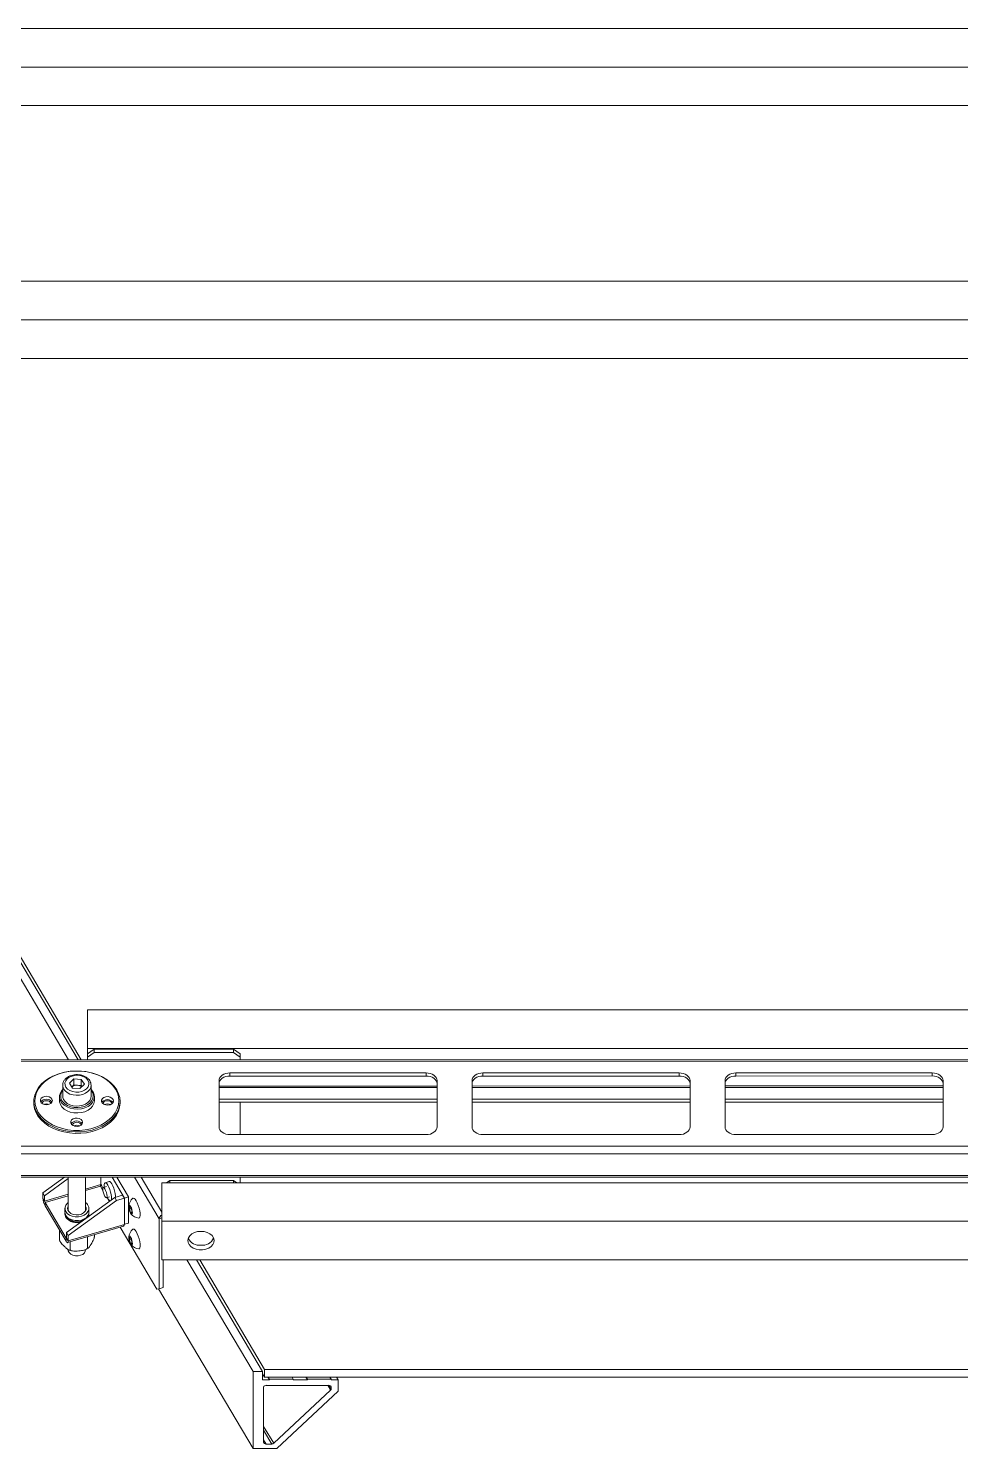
# Model space of a CAD drawing. Header units: millimetres. Extents: x 0 to 841, y 0 to 594.
# Drawn here: x 204.3 to 289.8, y 274.5 to 404.7 of the extents above; entities that cross this region are included whole.
import ezdxf

# ---------------------------------------------------------------- set-up
doc = ezdxf.new("R2010")
doc.units = ezdxf.units.MM
doc.linetypes.add('SLD-实线', pattern=[0])

msp = doc.modelspace()

# ---------------------------------------------------------------- linework, layer by layer
at = {"color": 7, "linetype": 'SLD-实线', "lineweight": 15}
for p, q in [((398.88, 404.68), (157.42, 404.68)), ((398.88, 401.14), (157.42, 401.14)), ((379.71, 397.61), (176.57, 397.61)), ((167.87, 381.49), (388.42, 381.5)), ((167.87, 377.95), (388.42, 377.96)), ((167.87, 374.42), (388.42, 374.43)), ((207.98, 310.12), (169.93, 374.42)), ((208.84, 310.12), (170.8, 374.42)), ((171.1, 374.42), (209.14, 310.12)), ((209.71, 311.15), (209.71, 314.69)), ((209.71, 314.69), (209.71, 311.15)), ((209.71, 314.69), (346.61, 314.69)), ((209.71, 311.15), (209.71, 313.84)), ((209.71, 313.84), (209.71, 311.15)), ((398.87, 310.13), (157.47, 310.12)), ((209.71, 311.15), (346.61, 311.16)), ((209.71, 310.12), (209.71, 311.15)), ((209.71, 311.15), (209.71, 310.12)), ((209.71, 310.12), (209.71, 311.15)), ((209.71, 311.15), (209.71, 310.12)), ((209.71, 311.15), (209.71, 311.15)), ((209.71, 310.66), (210.31, 311.08)), ((210.31, 310.8), (209.71, 310.37)), ((209.71, 310.37), (209.71, 310.66)), ((209.71, 310.12), (209.71, 310.66)), ((209.71, 310.12), (209.71, 310.37)), ((210.31, 311.08), (210.31, 310.8)), ((210.31, 311.08), (223.11, 311.08)), ((210.31, 310.8), (223.11, 310.8)), ((223.11, 310.8), (223.11, 311.08)), ((223.11, 311.08), (223.71, 310.66)), ((223.71, 310.37), (223.11, 310.8)), ((223.71, 310.66), (223.71, 310.37)), ((223.71, 310.37), (223.71, 310.12)), ((240.77, 308.92), (222.77, 308.91)), ((222.77, 308.63), (222.77, 308.91)), ((240.77, 308.63), (222.77, 308.63)), ((240.77, 308.63), (240.77, 308.92)), ((263.97, 308.92), (245.97, 308.92)), ((245.97, 308.63), (245.97, 308.92)), ((263.97, 308.63), (245.97, 308.63)), ((263.97, 308.63), (263.97, 308.92)), ((287.17, 308.92), (269.17, 308.92)), ((269.17, 308.63), (269.17, 308.92)), ((287.17, 308.64), (269.17, 308.63)), ((287.17, 308.64), (287.17, 308.92)), ((207.44, 307.75), (207.44, 307.88)), ((207.44, 307.78), (207.44, 306.79)), ((208.05, 307.97), (208.45, 308.37)), ((208.33, 307.53), (208.05, 307.97)), ((208.27, 307.62), (208.45, 307.81)), ((209.02, 307.48), (208.33, 307.53)), ((208.45, 308.37), (209.14, 308.32)), ((208.45, 307.81), (208.45, 308.37)), ((208.45, 307.81), (208.8, 307.78)), ((208.8, 307.78), (209.14, 307.76)), ((209.43, 307.87), (209.02, 307.48)), ((209.14, 308.32), (209.43, 307.87)), ((209.14, 307.76), (209.14, 308.32)), ((209.14, 307.76), (209.21, 307.66)), ((210.04, 306.79), (210.04, 307.78)), ((221.77, 308.21), (221.77, 303.97)), ((241.77, 303.97), (241.77, 308.21)), ((241.77, 307.93), (241.77, 308.21)), ((241.77, 303.96), (241.77, 307.93)), ((244.97, 308.21), (244.97, 303.97)), ((264.97, 303.97), (264.97, 308.21)), ((264.97, 307.93), (264.97, 308.21)), ((264.97, 303.96), (264.97, 307.93)), ((268.17, 308.21), (268.17, 303.97)), ((288.17, 303.97), (288.17, 308.21)), ((288.17, 307.93), (288.17, 308.21)), ((288.17, 303.96), (288.17, 307.93)), ((204.79, 306.3), (204.79, 306.16)), ((207.14, 306.72), (207.14, 306.37)), ((210.34, 306.37), (210.34, 306.72)), ((212.69, 306.16), (212.69, 306.3)), ((241.77, 306.51), (221.77, 306.51)), ((241.77, 306.23), (221.77, 306.23)), ((223.71, 303.26), (223.71, 306.23)), ((264.97, 306.51), (244.97, 306.51)), ((264.97, 306.23), (244.97, 306.23)), ((288.17, 306.51), (268.17, 306.51)), ((288.17, 306.23), (268.17, 306.23)), ((222.77, 303.26), (240.77, 303.26)), ((245.97, 303.26), (263.97, 303.26)), ((269.17, 303.26), (287.17, 303.26)), ((149.47, 299.36), (406.87, 299.37)), ((205.62, 297.92), (207.61, 299.36)), ((205.78, 297.66), (207.94, 299.23)), ((207.94, 299.36), (207.94, 296.29)), ((209.54, 296.29), (209.54, 299.36)), ((210.93, 298.69), (210.93, 299.36)), ((210.98, 298.63), (210.93, 298.72)), ((211.44, 298.5), (211.16, 298.41)), ((211.7, 298.96), (211.33, 298.85)), ((211.97, 299.36), (213.11, 297.44)), ((212.4, 299.36), (213.47, 297.55)), ((216.54, 298.84), (339.74, 298.85)), ((216.54, 295.31), (216.54, 298.84)), ((216.54, 298.84), (216.54, 295.31)), ((216.96, 298.84), (217.26, 299.06)), ((217.26, 299.06), (217.26, 298.84)), ((223.11, 299.06), (217.26, 299.06)), ((223.11, 298.84), (223.11, 299.06)), ((223.11, 299.06), (223.41, 298.84)), ((223.71, 298.84), (223.71, 299.36)), ((205.78, 297.66), (205.62, 297.92)), ((205.62, 297.42), (205.62, 297.92)), ((205.78, 297.16), (205.62, 297.42)), ((205.78, 297.16), (205.78, 297.66)), ((205.82, 297.03), (207.75, 293.76)), ((205.82, 297.03), (205.82, 296.74)), ((212.21, 297.48), (207.79, 294.27)), ((212.37, 297.22), (207.94, 294)), ((211.44, 297.46), (211.72, 297.54)), ((211.53, 297.48), (211.58, 297.4)), ((212.93, 297.7), (212.21, 297.48)), ((212.21, 297.48), (212.37, 297.22)), ((213.09, 297.44), (212.37, 297.22)), ((213.09, 297.44), (212.93, 297.7)), ((213.09, 297.44), (213.09, 295.03)), ((213.47, 297.55), (213.11, 297.44)), ((213.11, 295.04), (213.11, 297.44)), ((213.47, 295.15), (213.47, 297.55)), ((216.54, 297.99), (216.54, 295.31)), ((216.54, 295.31), (216.54, 297.99)), ((205.82, 296.74), (207.75, 293.48)), ((207.64, 296.5), (207.64, 296.14)), ((207.64, 296), (207.64, 295.97)), ((209.58, 296.57), (209.54, 296.7)), ((209.84, 296.14), (209.84, 296.5)), ((209.84, 295.97), (209.84, 296)), ((213.55, 296.69), (213.66, 296.61)), ((213.55, 296.44), (213.55, 296.69)), ((213.71, 296.49), (213.55, 296.44)), ((213.66, 296.12), (213.55, 296.44)), ((213.66, 296.61), (213.78, 296.29)), ((213.78, 296.16), (213.66, 296.12)), ((213.78, 296.05), (213.66, 296.12)), ((213.78, 296.29), (213.78, 296.05)), ((207.13, 294.52), (207.13, 293.64)), ((207.89, 293.36), (213, 294.87)), ((213.09, 295.03), (207.94, 293.51)), ((212.69, 294.78), (216.06, 289.08)), ((213.09, 295.07), (213.11, 295.04)), ((213.47, 295.15), (213.11, 295.04)), ((216.29, 289.12), (216.29, 295.55)), ((216.54, 295.31), (339.74, 295.31)), ((216.54, 295.31), (216.54, 292.62)), ((216.54, 292.62), (216.54, 295.31)), ((216.54, 295.31), (216.54, 291.77)), ((216.54, 291.77), (216.54, 295.31)), ((216.54, 295.31), (216.54, 295.31)), ((207.75, 293.76), (207.75, 293.48)), ((207.79, 294.27), (207.94, 294)), ((207.79, 294.27), (207.79, 293.77)), ((207.79, 293.77), (207.94, 293.51)), ((207.94, 294), (207.94, 293.51)), ((208.12, 293.42), (208.12, 292.73)), ((209.72, 293.9), (209.72, 292.87)), ((210.34, 294.08), (210.34, 293.93)), ((213.55, 293.86), (213.66, 293.78)), ((213.55, 293.61), (213.55, 293.86)), ((213.71, 293.66), (213.55, 293.61)), ((213.66, 293.29), (213.55, 293.61)), ((213.66, 293.78), (213.78, 293.47)), ((213.78, 293.33), (213.66, 293.29)), ((213.78, 293.22), (213.66, 293.29)), ((213.78, 293.47), (213.78, 293.22)), ((208.01, 292.68), (208.3, 292.6)), ((209.56, 292.72), (209.77, 292.84)), ((216.54, 291.77), (339.74, 291.78)), ((216.66, 289.23), (216.66, 291.77)), ((224.89, 281.54), (218.83, 291.77)), ((225.75, 281.54), (219.7, 291.77)), ((220, 291.77), (225.95, 281.71)), ((216.06, 289.08), (216.29, 289.12)), ((224.89, 274.47), (216.23, 289.11)), ((216.29, 289.12), (216.66, 289.23)), ((224.89, 274.47), (224.89, 281.54)), ((225.75, 281.54), (224.89, 281.54)), ((225.75, 281.54), (225.75, 280.76)), ((225.75, 281.34), (225.95, 281.01)), ((225.95, 281.71), (330.33, 281.71)), ((225.95, 281.71), (225.95, 281.01)), ((225.75, 280.76), (226.41, 280.76)), ((225.86, 275.04), (225.86, 280.13)), ((225.95, 281.01), (330.33, 281.01)), ((226.08, 280.27), (231.82, 280.27)), ((226.41, 280.76), (226.26, 281.01)), ((226.41, 280.83), (226.3, 281.01)), ((226.41, 280.76), (226.41, 280.83)), ((226.41, 280.83), (228.57, 280.83)), ((228.57, 280.83), (228.47, 281.01)), ((228.57, 280.83), (228.57, 280.76)), ((228.57, 280.76), (229.87, 280.76)), ((229.87, 280.76), (229.73, 281.01)), ((229.87, 280.83), (229.77, 281.01)), ((229.87, 280.76), (229.87, 280.83)), ((229.87, 280.83), (232.04, 280.83)), ((232.04, 280.83), (231.94, 281.01)), ((232.04, 280.83), (232.04, 280.76)), ((232.04, 280.76), (232.69, 280.76)), ((232.04, 280.13), (232.04, 279.9)), ((232.69, 280.76), (232.55, 281.01)), ((232.69, 279.73), (232.69, 280.76)), ((232, 279.82), (226.78, 274.96)), ((232.69, 279.73), (227.06, 274.47)), ((226.6, 274.89), (226.08, 274.89)), ((227.06, 274.47), (224.89, 274.47))]:
    msp.add_line(p, q, dxfattribs=at)
at = {"color": 8, "linetype": 'SLD-实线', "lineweight": 15}
for p, q in [((398.87, 309.99), (157.47, 309.97)), ((241.77, 307.71), (221.77, 307.71)), ((221.77, 307.57), (241.77, 307.57)), ((264.97, 307.72), (244.97, 307.71)), ((244.97, 307.57), (264.97, 307.57)), ((288.17, 307.72), (268.17, 307.72)), ((268.17, 307.57), (288.17, 307.57)), ((157.47, 302.19), (398.87, 302.21)), ((157.47, 301.49), (398.87, 301.5)), ((149.47, 299.51), (406.87, 299.52)), ((210.93, 298.69), (209.54, 298.27)), ((209.54, 298.13), (210.89, 298.53)), ((210.89, 298.53), (211.12, 298.14)), ((211.13, 298.38), (210.98, 298.63)), ((216.29, 295.55), (214.03, 299.36)), ((214.64, 299.36), (216.54, 296.14)), ((207.94, 297.8), (205.78, 297.16)), ((205.82, 297.03), (207.94, 297.65)), ((211.51, 297.48), (211.72, 297.13)), ((216.29, 295.55), (216.54, 295.63)), ((207.79, 293.78), (207.75, 293.76)), ((232, 279.82), (231.74, 280.27)), ((232.04, 279.9), (231.83, 280.27)), ((232.04, 280.13), (231.99, 280.22)), ((226.78, 274.96), (225.86, 276.51)), ((226.6, 274.89), (225.86, 276.15)), ((226.08, 274.89), (225.86, 275.26))]:
    msp.add_line(p, q, dxfattribs=at)
at = {"color": 7, "linetype": 'SLD-实线', "lineweight": 15, "flags": 128}
for points in [[(212.69, 306.27), (212.65, 305.9), (212.54, 305.54), (212.36, 305.19), (212.12, 304.85), (211.82, 304.55), (211.46, 304.27), (211.05, 304.04), (210.61, 303.84), (210.13, 303.68), (209.62, 303.58), (209.1, 303.52), (208.57, 303.51), (208.05, 303.55), (207.54, 303.64), (207.04, 303.77), (206.58, 303.96), (206.16, 304.18), (205.79, 304.44), (205.46, 304.74), (205.2, 305.06), (205, 305.4), (204.86, 305.76), (204.79, 306.13), (204.8, 306.51), (204.87, 306.88), (205.02, 307.24), (205.23, 307.58), (205.5, 307.9), (205.83, 308.19), (206.21, 308.45), (206.64, 308.66), (207.11, 308.84), (207.6, 308.97), (208.11, 309.06), (208.64, 309.09), (209.17, 309.07), (209.69, 309.01), (210.19, 308.9), (210.66, 308.74), (211.11, 308.53), (211.51, 308.29), (211.86, 308.01), (212.15, 307.7), (212.39, 307.37), (212.56, 307.01), (212.66, 306.65), (212.69, 306.27)], [(212.59, 306.35), (212.56, 306.72), (212.45, 307.08), (212.28, 307.43), (212.04, 307.76), (211.74, 308.07), (211.39, 308.34), (210.98, 308.58), (210.54, 308.78), (210.06, 308.93), (209.55, 309.03), (209.03, 309.08), (208.51, 309.09), (207.99, 309.04), (207.48, 308.94), (207, 308.8), (206.54, 308.61), (206.13, 308.37), (205.77, 308.1), (205.47, 307.8), (205.22, 307.47), (205.04, 307.12), (204.93, 306.76), (204.89, 306.39), (204.92, 306.02), (205.02, 305.66), (205.19, 305.3), (205.43, 304.97), (205.73, 304.67), (206.09, 304.39), (206.49, 304.16), (206.94, 303.96), (207.42, 303.81), (207.92, 303.71), (208.44, 303.65), (208.97, 303.65), (209.49, 303.7), (210, 303.8), (210.48, 303.94), (210.93, 304.13), (211.34, 304.36), (211.7, 304.63), (212.01, 304.93), (212.26, 305.26), (212.44, 305.61), (212.55, 305.98), (212.59, 306.35)], [(207.64, 308), (207.65, 307.8), (207.73, 307.61), (207.88, 307.43), (208.09, 307.29), (208.35, 307.2), (208.63, 307.15), (208.91, 307.16), (209.19, 307.21), (209.43, 307.32), (209.63, 307.47), (209.77, 307.65), (209.83, 307.84), (209.82, 308.05), (209.74, 308.24), (209.59, 308.42), (209.38, 308.55), (209.13, 308.65), (208.85, 308.7), (208.56, 308.69), (208.29, 308.63), (208.04, 308.53), (207.85, 308.38), (207.71, 308.2), (207.64, 308)], [(222.77, 308.91), (222.57, 308.9), (222.38, 308.86), (222.21, 308.8), (222.06, 308.71), (221.94, 308.6), (221.84, 308.48), (221.79, 308.35), (221.77, 308.21)], [(222.77, 308.63), (222.57, 308.62), (222.38, 308.58), (222.21, 308.51), (222.06, 308.42), (221.94, 308.32), (221.84, 308.2), (221.79, 308.06), (221.77, 307.92)], [(241.77, 308.21), (241.75, 308.35), (241.69, 308.48), (241.6, 308.6), (241.47, 308.71), (241.32, 308.8), (241.15, 308.86), (240.96, 308.9), (240.77, 308.92)], [(241.77, 307.93), (241.75, 308.06), (241.69, 308.2), (241.6, 308.32), (241.47, 308.43), (241.32, 308.51), (241.15, 308.58), (240.96, 308.62), (240.77, 308.63)], [(245.97, 308.92), (245.77, 308.9), (245.58, 308.86), (245.41, 308.8), (245.26, 308.71), (245.14, 308.6), (245.04, 308.48), (244.99, 308.35), (244.97, 308.21)], [(245.97, 308.63), (245.77, 308.62), (245.58, 308.58), (245.41, 308.51), (245.26, 308.43), (245.14, 308.32), (245.04, 308.2), (244.99, 308.06), (244.97, 307.93)], [(264.97, 308.21), (264.95, 308.35), (264.89, 308.48), (264.8, 308.6), (264.67, 308.71), (264.52, 308.8), (264.35, 308.86), (264.16, 308.9), (263.97, 308.92)], [(264.97, 307.93), (264.95, 308.07), (264.89, 308.2), (264.8, 308.32), (264.67, 308.43), (264.52, 308.52), (264.35, 308.58), (264.16, 308.62), (263.97, 308.63)], [(269.17, 308.92), (268.97, 308.9), (268.78, 308.86), (268.61, 308.8), (268.46, 308.71), (268.34, 308.6), (268.24, 308.48), (268.19, 308.35), (268.17, 308.21)], [(269.17, 308.63), (268.97, 308.62), (268.78, 308.58), (268.61, 308.52), (268.46, 308.43), (268.34, 308.32), (268.24, 308.2), (268.19, 308.07), (268.17, 307.93)], [(288.17, 308.21), (288.15, 308.35), (288.09, 308.48), (288, 308.6), (287.87, 308.71), (287.72, 308.8), (287.55, 308.86), (287.36, 308.9), (287.17, 308.92)], [(288.17, 307.93), (288.15, 308.07), (288.09, 308.2), (288, 308.32), (287.87, 308.43), (287.72, 308.52), (287.55, 308.58), (287.36, 308.62), (287.17, 308.64)], [(210.34, 306.71), (210.3, 306.47), (210.18, 306.24), (210, 306.03), (209.76, 305.85), (209.48, 305.72), (209.15, 305.63), (208.81, 305.59), (208.47, 305.61), (208.13, 305.67), (207.83, 305.79), (207.57, 305.95), (207.36, 306.15), (207.22, 306.37), (207.15, 306.61), (207.15, 306.85), (207.23, 307.09), (207.37, 307.31), (207.44, 307.38)], [(207.44, 307.32), (207.32, 307.14), (207.25, 306.92), (207.25, 306.69), (207.31, 306.46), (207.45, 306.25), (207.64, 306.07), (207.89, 305.92), (208.17, 305.81), (208.48, 305.75), (208.81, 305.73), (209.13, 305.77), (209.43, 305.85), (209.7, 305.98), (209.92, 306.14), (210.09, 306.34), (210.2, 306.56), (210.24, 306.78), (210.24, 306.78)], [(210.04, 307.83), (210.04, 307.8), (210.04, 307.78)], [(204.79, 306.16), (204.79, 305.99), (204.86, 305.62), (205, 305.26), (205.2, 304.92), (205.46, 304.6), (205.79, 304.3), (206.16, 304.04), (206.58, 303.81), (207.04, 303.63), (207.54, 303.5), (208.05, 303.41), (208.57, 303.37), (209.1, 303.38), (209.62, 303.43), (210.13, 303.54), (210.61, 303.7), (211.05, 303.89), (211.46, 304.13), (211.82, 304.41), (212.12, 304.71), (212.36, 305.04), (212.54, 305.4), (212.65, 305.76), (212.69, 306.13)], [(206.49, 306.38), (206.45, 306.52), (206.35, 306.64), (206.19, 306.73), (205.99, 306.77), (205.79, 306.76), (205.61, 306.7), (205.47, 306.59), (205.4, 306.46), (205.4, 306.32), (205.47, 306.18), (205.6, 306.08), (205.78, 306.01), (205.98, 306), (206.18, 306.04), (206.34, 306.12), (206.45, 306.24), (206.49, 306.38)], [(206.34, 306.12), (206.31, 306.19), (206.22, 306.29), (206.09, 306.35), (205.94, 306.37), (205.78, 306.35), (205.65, 306.29), (205.57, 306.19), (205.54, 306.12)], [(205.71, 306.03), (205.78, 306.06), (205.94, 306.09)], [(205.94, 306.09), (206.09, 306.06), (206.17, 306.03)], [(207.14, 306.37), (207.15, 306.26), (207.22, 306.02), (207.36, 305.79), (207.57, 305.6), (207.83, 305.44), (208.13, 305.32), (208.47, 305.25), (208.81, 305.24), (209.15, 305.28), (209.48, 305.36), (209.76, 305.5), (210, 305.68), (210.18, 305.88), (210.3, 306.12), (210.34, 306.36)], [(210.04, 306.79), (210.01, 306.59), (209.91, 306.39), (209.75, 306.21), (209.53, 306.06), (209.27, 305.95), (208.98, 305.89), (208.68, 305.87), (208.38, 305.91), (208.1, 305.99), (207.86, 306.12), (207.66, 306.28), (207.52, 306.47), (207.45, 306.67), (207.44, 306.79)], [(212.09, 306.35), (212.05, 306.49), (211.95, 306.61), (211.79, 306.7), (211.59, 306.74), (211.39, 306.73), (211.21, 306.66), (211.07, 306.56), (211, 306.43), (211, 306.28), (211.07, 306.15), (211.2, 306.04), (211.38, 305.98), (211.58, 305.96), (211.78, 306), (211.94, 306.09), (212.05, 306.21), (212.09, 306.35)], [(211.94, 306.09), (211.94, 306.09), (211.91, 306.19), (211.82, 306.29), (211.69, 306.35), (211.54, 306.37), (211.38, 306.35), (211.25, 306.29), (211.17, 306.19), (211.14, 306.09)], [(211.27, 306.02), (211.38, 306.06), (211.54, 306.09)], [(211.54, 306.09), (211.69, 306.06), (211.81, 306.01)], [(209.26, 304.39), (209.23, 304.53), (209.12, 304.65), (208.96, 304.74), (208.77, 304.78), (208.57, 304.76), (208.39, 304.7), (208.25, 304.6), (208.17, 304.46), (208.17, 304.32), (208.24, 304.19), (208.38, 304.08), (208.56, 304.02), (208.76, 304), (208.96, 304.04), (209.12, 304.12), (209.23, 304.25), (209.26, 304.39)], [(209.14, 304.14), (209.11, 304.21), (209.02, 304.31), (208.89, 304.37), (208.74, 304.39), (208.58, 304.37), (208.46, 304.31), (208.37, 304.21), (208.34, 304.11)], [(208.48, 304.04), (208.58, 304.08), (208.74, 304.11)], [(208.74, 304.11), (208.89, 304.08), (208.98, 304.05)], [(221.77, 303.97), (221.79, 303.83), (221.84, 303.69), (221.94, 303.57), (222.06, 303.47), (222.21, 303.38), (222.39, 303.31), (222.57, 303.27), (222.77, 303.26)], [(240.77, 303.26), (240.96, 303.27), (241.15, 303.31), (241.32, 303.38), (241.48, 303.47), (241.6, 303.57), (241.69, 303.7), (241.75, 303.83), (241.77, 303.97)], [(244.97, 303.97), (244.99, 303.83), (245.04, 303.7), (245.14, 303.57), (245.26, 303.47), (245.41, 303.38), (245.59, 303.31), (245.77, 303.27), (245.97, 303.26)], [(263.97, 303.26), (264.16, 303.27), (264.35, 303.31), (264.52, 303.38), (264.68, 303.47), (264.8, 303.57), (264.89, 303.7), (264.95, 303.83), (264.97, 303.97)], [(268.17, 303.97), (268.19, 303.83), (268.24, 303.7), (268.34, 303.57), (268.46, 303.47), (268.61, 303.38), (268.79, 303.31), (268.97, 303.27), (269.17, 303.26)], [(287.17, 303.26), (287.36, 303.28), (287.55, 303.32), (287.72, 303.38), (287.88, 303.47), (288, 303.58), (288.09, 303.7), (288.15, 303.83), (288.17, 303.97)], [(211.48, 297.78), (211.44, 297.96), (211.37, 298.14), (211.3, 298.29), (211.23, 298.39), (211.16, 298.42), (211.12, 298.37), (211.11, 298.25), (211.13, 298.09), (211.17, 297.91), (211.23, 297.73), (211.31, 297.58), (211.38, 297.48), (211.44, 297.45), (211.48, 297.5), (211.5, 297.61), (211.48, 297.78)], [(211.88, 297.25), (211.91, 297.37), (211.91, 297.54), (211.88, 297.76), (211.83, 297.99), (211.76, 298.23), (211.67, 298.45), (211.58, 298.63), (211.48, 298.77), (211.4, 298.84), (211.33, 298.85), (211.27, 298.79), (211.25, 298.67), (211.25, 298.49), (211.25, 298.44)], [(212.28, 297.5), (212.28, 297.65), (212.25, 297.87), (212.2, 298.1), (212.13, 298.34), (212.04, 298.56), (211.95, 298.74), (211.85, 298.88), (211.77, 298.95), (211.7, 298.96)], [(207.94, 297.03), (207.87, 296.97), (207.72, 296.8), (207.65, 296.6), (207.65, 296.4), (207.72, 296.2), (207.86, 296.03), (208.07, 295.88), (208.31, 295.78), (208.59, 295.73), (208.88, 295.73), (209.16, 295.78), (209.41, 295.88), (209.61, 296.02), (209.75, 296.2), (209.83, 296.39), (209.83, 296.6)], [(214.17, 297.19), (214.07, 297.33), (213.98, 297.41), (213.9, 297.43), (213.87, 297.42)], [(214.41, 295.6), (214.47, 295.62), (214.52, 295.71), (214.54, 295.85), (214.53, 296.05), (214.5, 296.28), (214.44, 296.52), (214.36, 296.77), (214.27, 297), (214.17, 297.19)], [(207.64, 296.14), (207.65, 296.04), (207.72, 295.85), (207.86, 295.67), (208.07, 295.53), (208.31, 295.43), (208.59, 295.37), (208.88, 295.37), (209.16, 295.42), (209.41, 295.53), (209.61, 295.67), (209.75, 295.84), (209.83, 296.04), (209.84, 296.14)], [(207.64, 296.07), (207.65, 295.9), (207.72, 295.71), (207.86, 295.53), (208.07, 295.39), (208.31, 295.28), (208.59, 295.23), (208.88, 295.23), (209.16, 295.28), (209.21, 295.3)], [(207.64, 295.97), (207.65, 295.87), (207.72, 295.67)], [(207.94, 296.7), (207.93, 296.69), (207.89, 296.51), (207.92, 296.33), (208.03, 296.17), (208.19, 296.04), (208.41, 295.94), (208.66, 295.9), (208.91, 295.91), (209.15, 295.97), (209.35, 296.08), (209.5, 296.23), (209.58, 296.4), (209.58, 296.57), (209.58, 296.57)], [(209.77, 295.71), (209.83, 295.88), (209.84, 295.97)], [(213.66, 296.68), (213.6, 296.77), (213.54, 296.79), (213.5, 296.76), (213.49, 296.66), (213.5, 296.52), (213.54, 296.35), (213.6, 296.19), (213.66, 296.05), (213.73, 295.97), (213.78, 295.94), (213.82, 295.98), (213.83, 296.08), (213.82, 296.22), (213.78, 296.39), (213.73, 296.55), (213.66, 296.68)], [(214.17, 294.36), (214.07, 294.5), (213.98, 294.59), (213.9, 294.6), (213.87, 294.59)], [(214.41, 292.78), (214.47, 292.8), (214.52, 292.88), (214.54, 293.03), (214.53, 293.22), (214.5, 293.45), (214.44, 293.7), (214.36, 293.94), (214.27, 294.17), (214.17, 294.36)], [(220.11, 294.39), (219.81, 294.36), (219.53, 294.28), (219.29, 294.16), (219.1, 293.99), (218.97, 293.8), (218.91, 293.59), (218.93, 293.38), (219.03, 293.18), (219.19, 293), (219.41, 292.85), (219.67, 292.75), (219.96, 292.7), (220.26, 292.7), (220.55, 292.75), (220.82, 292.85), (221.04, 293), (221.2, 293.18), (221.29, 293.38), (221.31, 293.59), (221.25, 293.8), (221.13, 294), (220.93, 294.16), (220.69, 294.28), (220.41, 294.36), (220.11, 294.39)], [(207.79, 293.77), (207.78, 293.76), (207.78, 293.75), (207.78, 293.74), (207.77, 293.74), (207.77, 293.74), (207.76, 293.75), (207.75, 293.75), (207.75, 293.76)], [(207.94, 293.51), (207.94, 293.45), (207.93, 293.4), (207.91, 293.37), (207.88, 293.35), (207.85, 293.36), (207.82, 293.38), (207.78, 293.42), (207.75, 293.48)], [(213.66, 293.85), (213.6, 293.94), (213.54, 293.97), (213.5, 293.93), (213.49, 293.83), (213.5, 293.69), (213.54, 293.52), (213.6, 293.36), (213.66, 293.23), (213.73, 293.14), (213.78, 293.11), (213.82, 293.15), (213.83, 293.25), (213.82, 293.39), (213.78, 293.56), (213.73, 293.72), (213.66, 293.85)], [(207.94, 292.71), (207.95, 292.6), (208.03, 292.44), (208.18, 292.3), (208.37, 292.2), (208.6, 292.15), (208.84, 292.15), (209.06, 292.19), (209.27, 292.28), (209.42, 292.41), (209.51, 292.57), (209.54, 292.71)]]:
    msp.add_lwpolyline(points, dxfattribs=at)
at = {"color": 8, "linetype": 'SLD-实线', "lineweight": 15, "flags": 128}
msp.add_lwpolyline([(210.04, 307.78), (210.01, 307.58), (209.91, 307.38), (209.75, 307.2), (209.53, 307.05), (209.27, 306.94), (208.98, 306.88), (208.68, 306.86), (208.38, 306.9), (208.1, 306.98), (207.86, 307.11), (207.66, 307.27), (207.52, 307.46), (207.45, 307.66), (207.44, 307.75)], dxfattribs=at)
at = {"color": 7, "linetype": 'SLD-实线', "lineweight": 15}
for centre, radius, start, end in [((208.73, 307.06), 0.729, 84.2178, 128.679), ((208.76, 307.08), 0.703, 52.9631, 87.1185), ((209.41, 306.7), 0.93, 0.9295, 47.3655), ((209.39, 306.78), 0.847, 0.5801, 40.1895), ((205.94, 305.88), 0.63, 35.615, 144.385), ((211.54, 305.84), 0.63, 35.6122, 144.3878), ((208.71, 303.88), 0.63, 35.615, 144.385), ((210.86, 298.65), 0.121, 282.8626, 350.6051), ((207.16, 297.49), 1.54, 182.5721, 209.1293), ((206.09, 297.18), 0.308, 182.5753, 209.128), ((209.11, 296.43), 0.733, 12.9366, 54.7222), ((211.93, 297.53), 0.38, 200.3733, 248.5036), ((214.51, 296.62), 1.02, 128.4378, 175.777), ((208.73, 296.46), 1.28, 217.9773, 288.7551), ((208.74, 296.45), 1.18, 219.6706, 320.3294), ((209.25, 296.01), 0.591, 327.58, 6.4891), ((214.51, 296.62), 1.02, 217.1851, 264.5243), ((216.72, 295.5), 0.435, 114.2612, 172.9692), ((214.51, 293.79), 1.02, 128.4378, 175.777), ((214.51, 293.79), 1.02, 217.1851, 264.5243), ((219.99, 294.28), 1.17, 206.7497, 275.8382), ((220.23, 294.28), 1.17, 264.1673, 333.2626)]:
    msp.add_arc(centre, radius, start, end, dxfattribs=at)
for centre, start_param, end_param in [((226.08, 280.13), 1.570734, 3.14153), ((231.82, 280.13), 6.283123, 7.853919), ((231.82, 279.9), 5.672581, 6.283123), ((226.08, 275.04), 3.14153, 4.712327), ((226.6, 275.04), 4.712327, 5.672581)]:
    msp.add_ellipse(centre, major_axis=(0.217, 0), ratio=0.652333, start_param=start_param, end_param=end_param, dxfattribs=at)
for points, knots in [([(210.03, 307.84), (210.02, 307.9), (210.01, 308.02), (209.92, 308.21), (209.78, 308.39), (209.58, 308.54), (209.34, 308.66), (209.07, 308.74), (208.78, 308.77), (208.49, 308.75), (208.21, 308.69), (207.96, 308.58), (207.74, 308.43), (207.57, 308.24), (207.48, 308.06), (207.45, 307.94), (207.45, 307.89)], [0, 0, 0, 0, 0.052578, 0.12356, 0.195425, 0.269024, 0.344102, 0.419934, 0.495982, 0.572172, 0.648612, 0.725416, 0.802624, 0.879709, 0.955585, 1, 1, 1, 1]), ([(210.93, 298.69), (210.92, 298.67), (210.91, 298.65), (210.9, 298.6), (210.89, 298.56), (210.89, 298.54), (210.89, 298.53)], [0, 0, 0, 0, 0.250021, 0.500003, 0.750003, 1, 1, 1, 1]), ([(213, 294.87), (213.02, 294.88), (213.06, 294.9), (213.08, 294.99), (213.09, 295.03)], [0, 0, 0, 0, 0.473228, 1, 1, 1, 1]), ([(208.12, 292.73), (208.11, 292.72), (208.11, 292.69), (208.09, 292.67), (208.05, 292.66), (207.93, 292.71), (207.75, 292.87), (207.55, 293.04), (207.39, 293.2), (207.28, 293.33), (207.2, 293.45), (207.16, 293.53), (207.14, 293.59), (207.14, 293.62), (207.13, 293.64)], [0, 0, 0, 0, 0.028694, 0.057282, 0.10366, 0.182514, 0.409277, 0.582013, 0.701298, 0.836033, 0.886165, 0.936626, 0.969045, 1, 1, 1, 1]), ([(210.34, 293.93), (210.34, 293.91), (210.34, 293.89), (210.33, 293.83), (210.3, 293.73), (210.22, 293.54), (210.11, 293.33), (209.98, 293.12), (209.88, 292.96), (209.81, 292.86), (209.78, 292.84), (209.77, 292.83)], [0, 0, 0, 0, 0.032884, 0.065645, 0.118791, 0.209159, 0.46903, 0.666983, 0.803683, 0.958089, 1, 1, 1, 1]), ([(209.72, 292.87), (209.72, 292.87), (209.72, 292.85), (209.7, 292.82), (209.65, 292.77), (209.54, 292.71), (209.29, 292.63), (208.97, 292.6), (208.62, 292.57), (208.37, 292.58), (208.21, 292.62), (208.14, 292.66), (208.12, 292.7), (208.12, 292.72), (208.12, 292.73)], [0, 0, 0, 0, 0.012787, 0.040278, 0.078496, 0.137723, 0.250553, 0.499903, 0.664716, 0.827743, 0.909762, 0.945514, 0.981567, 1, 1, 1, 1]), ([(209.75, 292.83), (209.74, 292.82), (209.73, 292.82), (209.72, 292.84), (209.72, 292.86), (209.72, 292.87)], [0, 0, 0, 0, 0.3188085, 0.6672685, 1, 1, 1, 1])]:
    msp.add_open_spline(points, degree=3, knots=knots, dxfattribs=at)

doc.saveas('drawing.dxf')
